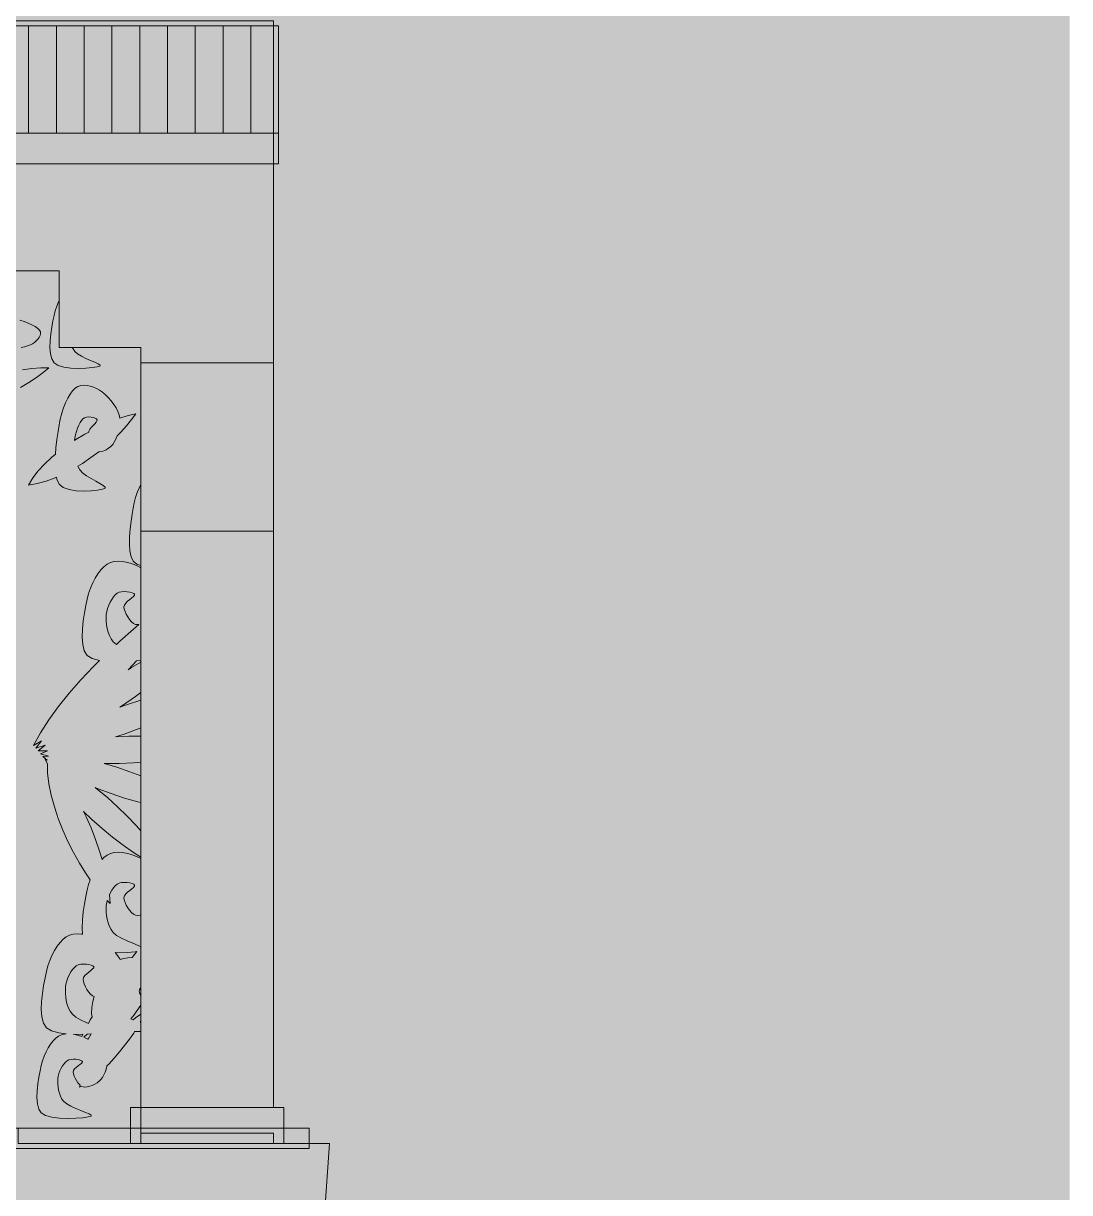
# Model space of a CAD drawing. Header units: millimetres. Extents: x -2412 to 16214, y -1176 to 12021.
# Drawn here: x 13084 to 16214, y 3486 to 6985 of the extents above; entities that cross this region are included whole.
import ezdxf

# ---------------------------------------------------------------- set-up
doc = ezdxf.new("R2010")
doc.units = ezdxf.units.MM
for name, color, linetype, lineweight, true_color in [('00_WHITE_BACKGROUND', 7, 'Continuous', 18, 0xffffff), ('01_STRUCTURE', 7, 'Continuous', 18, 0x000000), ('02_CORNICES', 7, 'Continuous', 18, 0x000000), ('05_STONE_JOINTS', 7, 'Continuous', 18, 0x000000), ('06_ORNAMENT', 7, 'Continuous', 18, 0x000000)]:
    doc.layers.add(name, color=color, linetype=linetype, lineweight=lineweight, true_color=true_color)

msp = doc.modelspace()

# ---------------------------------------------------------------- linework, layer by layer
at = {"layer": '00_WHITE_BACKGROUND', "lineweight": 18, "true_color": 0xffffff}
msp.add_solid([(-2412.2137, -1175.5725), (16213.7405, -1175.5725), (-2412.2137, 12015.2672), (16213.7405, 12015.2672)], dxfattribs=at)
at = {"layer": '01_STRUCTURE', "color": 7, "lineweight": 18, "true_color": 0x000000}
for points in [[(13832.0611, 5465.6489), (13832.0611, 5969.4656), (13832.0611, 6564.8855)], [(13190.8397, 6244.2748), (10931.2977, 6244.2748), (10931.2977, 6155.6183), (10931.2977, 6015.2672), (10891.771, 6015.2672), (10687.0229, 6015.2672), (10687.0229, 5969.4656), (10687.0229, 5816.7939), (10687.0229, 5605.2519)], [(13832.0611, 5465.6489), (13435.1145, 5465.6489), (13435.1145, 5605.2519), (13435.1145, 5969.4656)], [(13832.0611, 5465.6489), (13832.0611, 3740.458), (13435.1145, 3740.458)], [(13832.0611, 3633.5878), (13832.0611, 3664.1221), (13435.1145, 3664.1221)]]:
    msp.add_lwpolyline(points, dxfattribs=at)
at = {"layer": '02_CORNICES', "color": 7, "lineweight": 18, "true_color": 0x000000}
for points in [[(13016.5038, 6977.0992), (13099.5878, 6977.0992)], [(13099.5878, 6977.0992), (13182.6718, 6977.0992)], [(13099.5878, 6977.0992), (13099.5878, 6656.4885)], [(13182.6718, 6977.0992), (13265.7557, 6977.0992)], [(13182.6718, 6977.0992), (13182.6718, 6656.4885)], [(13265.7557, 6977.0992), (13348.8397, 6977.0992)], [(13265.7557, 6977.0992), (13265.7557, 6656.4885)], [(13348.8397, 6977.0992), (13431.9237, 6977.0992)], [(13348.8397, 6977.0992), (13348.8397, 6656.4885)], [(13431.9237, 6977.0992), (13515.0076, 6977.0992)], [(13431.9237, 6977.0992), (13431.9237, 6656.4885)], [(13515.0076, 6977.0992), (13598.0763, 6977.0992)], [(13515.0076, 6977.0992), (13515.0076, 6656.4885)], [(13598.0763, 6977.0992), (13681.1603, 6977.0992)], [(13598.0763, 6977.0992), (13598.0763, 6656.4885)], [(13681.1603, 6977.0992), (13764.2443, 6977.0992)], [(13681.1603, 6977.0992), (13681.1603, 6656.4885)], [(13764.2443, 6977.0992), (13832.0611, 6977.0992), (13847.3282, 6977.0992), (13847.3282, 6656.4885)], [(13764.2443, 6977.0992), (13764.2443, 6656.4885)], [(13099.5878, 6656.4885), (13016.5038, 6656.4885)], [(13182.6718, 6656.4885), (13099.5878, 6656.4885)], [(13265.7557, 6656.4885), (13182.6718, 6656.4885)], [(13348.8397, 6656.4885), (13265.7557, 6656.4885)], [(13431.9237, 6656.4885), (13348.8397, 6656.4885)], [(13515.0076, 6656.4885), (13431.9237, 6656.4885)], [(13598.0763, 6656.4885), (13515.0076, 6656.4885)], [(13681.1603, 6656.4885), (13598.0763, 6656.4885)], [(13764.2443, 6656.4885), (13681.1603, 6656.4885)], [(13847.3282, 6656.4885), (13832.0611, 6656.4885), (13764.2443, 6656.4885)], [(13847.3282, 6656.4885), (13847.3282, 6564.8855), (13832.0611, 6564.8855)], [(13435.1145, 3740.458), (13404.5802, 3740.458), (13404.5802, 3679.3893)], [(13862.5954, 3679.3893), (13862.5954, 3740.458), (13832.0611, 3740.458)], [(13404.5802, 3679.3893), (13068.7023, 3679.3893), (11053.4351, 3679.3893), (10717.5573, 3679.3893)], [(13862.5954, 3679.3893), (13435.1145, 3679.3893), (13404.5802, 3679.3893)], [(13404.5802, 3679.3893), (13404.5802, 3633.5878)], [(13938.9313, 3633.5878), (13938.9313, 3679.3893), (13862.5954, 3679.3893)], [(13862.5954, 3633.5878), (13862.5954, 3679.3893)], [(10335.8779, 3618.3206), (10519.084, 3618.3206), (13938.9313, 3618.3206), (13938.9313, 3633.5878)], [(13862.5954, 3633.5878), (13832.0611, 3633.5878), (13435.1145, 3633.5878)], [(13938.9313, 3633.5878), (13862.5954, 3633.5878)], [(13961.8321, 3389.313), (13984.7328, 3419.8473), (14000, 3633.5878), (13938.9313, 3633.5878)]]:
    msp.add_lwpolyline(points, dxfattribs=at)
at = {"layer": '05_STONE_JOINTS', "color": 7, "lineweight": 18, "true_color": 0x000000}
msp.add_lwpolyline([(13832.0611, 6992.3664), (13832.0611, 6977.0992), (13832.0611, 6656.4885), (13832.0611, 6564.8855), (10290.0763, 6564.8855), (10290.0763, 6656.4885), (10290.0763, 6977.0992), (10290.0763, 6992.3664)], close=True, dxfattribs=at)
msp.add_lwpolyline([(13832.0611, 5969.4656), (13435.1145, 5969.4656), (13435.1145, 6015.2672), (13230.3664, 6015.2672), (13190.8397, 6015.2672), (13190.8397, 6155.6183), (13190.8397, 6244.2748)], dxfattribs=at)
at = {"layer": '06_ORNAMENT', "color": 7, "lineweight": 18, "true_color": 0x000000}
for points in [[(13190.8397, 6155.6183), (13188.8244, 6151.5267), (13183.5267, 6138.4733), (13179.0687, 6124.7328), (13175.5725, 6110.5344), (13172.3511, 6094.4885), (13169.0076, 6075.8015), (13166.0458, 6055.542), (13164.0153, 6034.8092), (13163.4198, 6014.687), (13164.7939, 5996.2595), (13168.6718, 5980.626), (13175.5725, 5968.855), (13187.6183, 5960.9466), (13205.2366, 5955.8779), (13226.3817, 5953.1603), (13248.9771, 5952.3664), (13270.9771, 5953.0076), (13290.3511, 5954.6565), (13305.0382, 5956.8244), (13312.9771, 5959.084), (13313.3588, 5961.8473), (13307.771, 5965.7252), (13297.8015, 5970.5649), (13285.0382, 5976.1832), (13271.0687, 5982.4122), (13257.4962, 5989.084), (13245.8931, 5996.0153), (13237.8626, 6003.0534), (13232.7023, 6010.5344), (13230.3664, 6015.2672)], [(13077.542, 6014.7939), (13087.4198, 6016.9771), (13096.6718, 6019.6183), (13104.8397, 6022.6412), (13111.4504, 6025.9542), (13117.1145, 6029.8168), (13122.5344, 6034.4275), (13127.4046, 6039.6031), (13131.4046, 6045.1298), (13134.1985, 6050.8397), (13135.4809, 6056.5496), (13134.916, 6062.0611), (13132.2137, 6067.1756), (13126.9466, 6072.1985), (13119.2366, 6077.4504), (13109.5878, 6082.7328), (13098.4733, 6087.8779), (13086.3817, 6092.7328), (13073.8168, 6097.1298)], [(13075.5725, 5895.5878), (13100.6718, 5910.1832), (13123.4046, 5924.9771), (13143.4198, 5939.7405), (13160.3053, 5954.1985), (13135.8473, 5953.7863), (13109.2519, 5951.7557), (13080.916, 5948.1679)], [(13435.1145, 5605.2519), (13429.8473, 5594.4275), (13424.3511, 5580.7786), (13419.5115, 5566.0916), (13415.4198, 5550.626), (13412.2137, 5534.6565), (13409.2672, 5516.6107), (13406.1985, 5495.5878), (13403.4809, 5472.7939), (13401.6183, 5449.4656), (13401.0687, 5426.8244), (13402.3359, 5406.0916), (13405.8931, 5388.5038), (13412.2137, 5375.2672), (13423.2672, 5366.3817), (13435.1145, 5362.1832)], [(13435.1145, 5362.1832), (13435.1145, 5465.6489)], [(13435.1145, 5355.8168), (13425.9542, 5360.6107), (13415.1603, 5365.145), (13403.5878, 5369.1298), (13391.542, 5372.3053), (13379.2977, 5374.3817), (13367.1603, 5375.1145), (13355.4198, 5374.2137), (13344.3969, 5371.4046), (13334.3511, 5366.4122), (13324.9618, 5359.0687), (13315.8168, 5349.5573), (13307.0534, 5338.1221), (13298.855, 5325.0687), (13291.374, 5310.6565), (13284.7634, 5295.1603), (13279.1908, 5278.8397), (13274.8092, 5261.9847), (13270.7786, 5242.9313), (13266.5954, 5220.7328), (13262.9008, 5196.687), (13260.3511, 5172.0611), (13259.6183, 5148.1679), (13261.3435, 5126.2901), (13266.1832, 5107.7099), (13274.8092, 5093.7405), (13289.8779, 5084.3511), (13311.8626, 5078.3359), (13293.3282, 5059.9237), (13255.9237, 5020.2748), (13220.7634, 4980.2443), (13188.458, 4940.229), (13159.5878, 4900.6412), (13134.7481, 4861.9084), (13114.5038, 4824.4275), (13138.2901, 4837.8321), (13121.374, 4816.0305), (13149.1603, 4824.7786), (13128.2443, 4807.6336), (13155.8321, 4808.4733), (13135.1145, 4799.2366), (13159.0687, 4791.7863), (13141.9847, 4790.8397), (13155.2214, 4780.1527), (13148.855, 4782.4427), (13155.8473, 4768.8702), (13156.458, 4742.3817), (13160.3969, 4709.2824), (13167.2519, 4675.1756), (13176.7023, 4640.4733), (13188.4122, 4605.5878), (13202.0763, 4570.916), (13217.374, 4536.8855), (13233.9847, 4503.9084), (13251.6031, 4472.3817), (13269.8931, 4442.7328), (13283.8473, 4422.2748), (13279.1908, 4408.6107), (13274.8092, 4391.7557), (13270.7786, 4372.7023), (13266.5954, 4350.5038), (13262.9008, 4326.458), (13260.3511, 4301.8321), (13259.6183, 4277.9389), (13261.084, 4259.2214), (13257.1603, 4259.8779), (13245.0229, 4260.6107), (13233.2824, 4259.7099), (13222.2595, 4256.9008), (13212.2137, 4251.9084), (13202.8244, 4244.5649), (13193.6794, 4235.0534), (13184.916, 4223.6183), (13176.7176, 4210.5649), (13169.2366, 4196.1527), (13162.626, 4180.6565), (13157.0534, 4164.3359), (13152.6718, 4147.4809), (13148.6412, 4128.4275), (13144.458, 4106.229), (13140.7634, 4082.1832), (13138.2137, 4057.5573), (13137.4809, 4033.6641), (13139.2061, 4011.7863), (13144.0458, 3993.2061), (13152.6718, 3979.2366), (13167.7405, 3969.8473), (13189.7557, 3963.8321), (13212, 3961.1145), (13207.2672, 3960.7634), (13197.7099, 3958.3969), (13189.0076, 3954.1985), (13180.8702, 3948.0153), (13172.9466, 3940), (13165.3588, 3930.3817), (13158.2443, 3919.3893), (13151.7557, 3907.2519), (13146.0305, 3894.1985), (13141.1908, 3880.458), (13137.4046, 3866.2595), (13133.9237, 3850.2137), (13130.2901, 3831.5267), (13127.084, 3811.2672), (13124.8702, 3790.5344), (13124.229, 3770.4122), (13125.7252, 3751.9847), (13129.9237, 3736.3511), (13137.4046, 3724.5802), (13150.458, 3716.6718), (13169.542, 3711.6031), (13192.4427, 3708.8855), (13216.916, 3708.0916), (13240.7634, 3708.7328), (13261.7405, 3710.3817), (13277.6489, 3712.5496), (13286.2595, 3714.8092), (13286.6718, 3717.5725), (13280.6107, 3721.4504), (13269.8168, 3726.2901), (13256, 3731.9084), (13240.8702, 3738.1374), (13226.1527, 3744.8092), (13213.5878, 3751.7405), (13204.8855, 3758.7786), (13199.2977, 3766.2595), (13194.8855, 3774.5038), (13191.5267, 3783.2824), (13189.1298, 3792.3664), (13187.5878, 3801.5267), (13186.7939, 3810.5344), (13186.6412, 3819.1603), (13187.0229, 3827.1756), (13188.1832, 3834.9771), (13190.3359, 3842.9618), (13193.313, 3850.8702), (13196.9466, 3858.4733), (13201.0687, 3865.5267), (13205.542, 3871.771), (13210.1679, 3876.9924), (13214.8092, 3880.916), (13220.1679, 3883.4962), (13226.687, 3884.9466), (13233.8473, 3885.4046), (13241.1145, 3885.0382), (13247.9389, 3884), (13253.7863, 3882.458), (13258.1374, 3880.5649), (13260.458, 3878.4733), (13260.1069, 3875.9847), (13257.3282, 3872.8855), (13252.8855, 3869.2519), (13247.5573, 3865.1908), (13242.1069, 3860.8092), (13237.2977, 3856.1985), (13233.8931, 3851.4656), (13232.6718, 3846.7176), (13233.4809, 3841.3588), (13235.5115, 3835.0382), (13238.5802, 3828.229), (13242.4733, 3821.374), (13247.0076, 3814.9466), (13251.9695, 3809.3893), (13254.2137, 3807.5725), (13251.9084, 3801.5267), (13257.7405, 3804.916), (13262.4427, 3802.7481), (13268.2595, 3802.0458), (13275.0534, 3802.5802), (13282.458, 3804.229), (13290.1069, 3806.8702), (13297.6489, 3810.3664), (13304.7328, 3814.5954), (13310.9771, 3819.4351), (13316.0305, 3824.7328), (13320.3664, 3830.916), (13324.5191, 3838.3053), (13328.229, 3846.5649), (13331.2824, 3855.4198), (13333.4198, 3864.5649), (13333.4809, 3865.0687), (13339.2519, 3870.7634), (13355.8626, 3888.6412), (13371.7863, 3907.1603), (13386.8855, 3926.0458), (13400.9618, 3945.0076), (13413.8779, 3963.7405), (13416.5802, 3968), (13435.1145, 3968.3359)], [(13435.1145, 5355.8168), (13435.1145, 5362.1832)], [(13435.1145, 5079.2519), (13435.1145, 5091.1145), (13435.1145, 5092.3053), (13435.1145, 5186.7023), (13435.1145, 5190.6565), (13435.1145, 5355.8168)], [(13435.1145, 5073.4504), (13407.6031, 5057.2519), (13397.1908, 5050.6718), (13397.9847, 5051.4809), (13422.3206, 5077.4504), (13435.1145, 5079.2519)], [(13435.1145, 5073.4504), (13435.1145, 5079.2519)], [(13435.1145, 4982.4275), (13435.1145, 5073.4504)], [(13435.1145, 4959.6031), (13392.2748, 4945.8931), (13372.1374, 4938.6718), (13377.0229, 4941.7863), (13419.4656, 4970.916), (13435.1145, 4982.4275)], [(13435.1145, 4959.6031), (13435.1145, 4982.4275)], [(13435.1145, 4876.7786), (13435.1145, 4959.6031)], [(13435.1145, 4851.9542), (13399.7099, 4851.7863), (13360.0153, 4850.0611), (13385.4504, 4858.3359), (13429.8321, 4874.626), (13435.1145, 4876.7786)], [(13435.1145, 4851.9542), (13435.1145, 4876.7786)], [(13435.1145, 4774.5038), (13435.1145, 4851.9542)], [(13435.1145, 4732.9924), (13402.3206, 4745.6183), (13363.1756, 4758.916), (13325.4046, 4769.9847), (13328.1374, 4769.8931), (13370.7786, 4770.3359), (13413.4198, 4772.5344), (13435.1145, 4774.5038)], [(13435.1145, 4732.9924), (13435.1145, 4774.5038)], [(13435.1145, 4653.145), (13435.1145, 4732.9924)], [(13435.1145, 4568.7023), (13422.1527, 4583.542), (13394.7481, 4612.626), (13365.8779, 4640.9924), (13335.8626, 4668.2137), (13305.0229, 4693.8168), (13298.855, 4698.4427), (13307.4198, 4694.7481), (13346.458, 4679.9847), (13386.1527, 4666.855), (13425.9237, 4655.4198), (13435.1145, 4653.145)], [(13435.1145, 4568.7023), (13435.1145, 4653.145)], [(13435.1145, 4485.5878), (13425.9542, 4490.3817), (13415.1603, 4494.916), (13403.5878, 4498.9008), (13391.542, 4502.0763), (13379.2977, 4504.1527), (13367.1603, 4504.8855), (13355.4198, 4503.9847), (13344.3969, 4501.1756), (13334.3511, 4496.1832), (13324.9618, 4488.8397), (13319.2519, 4482.9008), (13311.7863, 4508.3206), (13300.0916, 4542.8244), (13286.7939, 4577.2061), (13271.9847, 4610.9924), (13264.1832, 4626.6718), (13289.0229, 4602.5344), (13319.6031, 4575.2824), (13350.9313, 4549.542), (13382.5038, 4525.6031), (13413.8321, 4503.7405), (13435.1145, 4490.1679)], [(13435.1145, 4490.1679), (13435.1145, 4568.7023)], [(13435.1145, 4485.5878), (13435.1145, 4490.1679)], [(13435.1145, 4316.4733), (13435.1145, 4485.5878)], [(13435.1145, 4222.9313), (13434.6107, 4222.3053), (13427.5878, 4225.542), (13411.6489, 4232.2137), (13394.1832, 4239.6183), (13377.2214, 4247.5267), (13362.7176, 4255.771), (13352.6718, 4264.1221), (13346.229, 4273.0076), (13341.1298, 4282.7939), (13337.2672, 4293.2214), (13334.4885, 4304), (13332.7176, 4314.8855), (13331.7863, 4325.5878), (13331.6183, 4335.8321), (13332.0611, 4345.3435), (13333.4046, 4354.6107), (13334.8092, 4359.9389), (13343.5115, 4351.145), (13341.145, 4377.4046), (13343.5115, 4382.5038), (13348.2748, 4390.8855), (13353.4198, 4398.3053), (13358.7634, 4404.4885), (13364.1221, 4409.1603), (13370.3053, 4412.229), (13377.8321, 4413.9389), (13386.0916, 4414.4885), (13394.4733, 4414.0611), (13402.3359, 4412.8244), (13409.0992, 4410.9924), (13414.1221, 4408.7481), (13416.7939, 4406.2595), (13416.3817, 4403.313), (13413.1756, 4399.6183), (13408.0611, 4395.2977), (13401.9084, 4390.4885), (13395.6183, 4385.2824), (13390.0611, 4379.8168), (13386.1374, 4374.1985), (13384.7328, 4368.5496), (13385.6641, 4362.1832), (13388, 4354.687), (13391.542, 4346.5954), (13396.0458, 4338.458), (13401.2672, 4330.8244), (13407.0076, 4324.229), (13413.0229, 4319.2214), (13419.084, 4316.3359), (13425.8015, 4315.4962), (13433.6336, 4316.1374), (13435.1145, 4316.4733)], [(13435.1145, 4222.9313), (13435.1145, 4316.4733)], [(13435.1145, 4099.8473), (13435.1145, 4122.8855), (13435.1145, 4152.4885), (13435.1145, 4164), (13435.1145, 4187.8321), (13435.1145, 4209.0229), (13435.1145, 4222.0763), (13435.1145, 4222.9313)], [(13435.1145, 4096.6718), (13431.5267, 4093.313), (13429.9237, 4089.1603), (13430.9771, 4084.4733), (13433.6336, 4078.9466), (13435.1145, 4076.7328)], [(13435.1145, 4098.2901), (13431.0992, 4094.2748), (13435.1145, 4099.8473)], [(13435.1145, 4098.2901), (13435.1145, 4099.8473)], [(13435.1145, 4096.6718), (13435.1145, 4098.2901)], [(13435.1145, 4076.7328), (13435.1145, 4096.6718)], [(13435.1145, 4047.0687), (13435.1145, 4076.7328)], [(13435.1145, 4020.3969), (13419.542, 4008.9466), (13412.4885, 4003.2824), (13405.542, 4005.8473), (13414.9771, 4018.4427), (13432.5802, 4043.2672), (13435.1145, 4047.0687)], [(13435.1145, 4020.3969), (13435.1145, 4047.0687)], [(13435.1145, 3995.8321), (13433.6947, 3996.2595), (13435.1145, 3998.7176)], [(13435.1145, 3998.7176), (13435.1145, 4020.3969)], [(13435.1145, 3995.8321), (13435.1145, 3998.7176)], [(13435.1145, 3968.3359), (13435.1145, 3995.8321)], [(13068.7023, 3679.3893), (13068.7023, 3633.5878), (13404.5802, 3633.5878), (13435.1145, 3633.5878), (13435.1145, 3664.1221), (13435.1145, 3679.3893), (13435.1145, 3740.458), (13435.1145, 3968.3359)]]:
    msp.add_lwpolyline(points, dxfattribs=at)
for points in [[(13099.2366, 5603.0534), (13125.4351, 5607.6489), (13152.2748, 5615.1908), (13179.4962, 5625.3435), (13182.7481, 5626.8244), (13183.9389, 5620.8092), (13190.8397, 5606.1069), (13202.8855, 5596.229), (13220.5038, 5589.8779), (13241.6489, 5586.5038), (13264.2443, 5585.4962), (13286.2443, 5586.3053), (13305.6183, 5588.3511), (13320.3053, 5591.084), (13328.2443, 5593.8931), (13328.626, 5597.3435), (13323.0382, 5602.1985), (13313.0687, 5608.2443), (13300.3053, 5615.2672), (13286.3359, 5623.0534), (13272.7634, 5631.3893), (13261.1603, 5640.0611), (13253.1298, 5648.855), (13247.9695, 5658.1985), (13247.1756, 5660.229), (13260.4275, 5668.2137), (13286.1985, 5685.5725), (13309.9084, 5703.2214), (13311.6336, 5702.9313), (13317.8931, 5703.6031), (13324.7328, 5705.6641), (13331.8015, 5708.9618), (13338.7634, 5713.3435), (13345.2977, 5718.626), (13351.0534, 5724.6718), (13355.7252, 5731.2977), (13359.7252, 5739.0382), (13363.5573, 5748.2595), (13364.3969, 5750.7939), (13375.4809, 5761.7252), (13392.916, 5780.8092), (13407.7863, 5799.2824), (13419.8473, 5816.7939), (13397.1756, 5811.1603), (13372.9008, 5803.5267), (13372.3053, 5803.2977), (13372.2901, 5803.4962), (13370.3817, 5813.7405), (13366.6565, 5823.8015), (13361.2214, 5834.2748), (13354.4122, 5844.8397), (13346.5649, 5855.145), (13338.0305, 5864.8702), (13329.1603, 5873.6336), (13320.2901, 5881.145), (13311.7557, 5887.0229), (13303.1145, 5891.7863), (13293.8626, 5895.9847), (13284.2137, 5899.3282), (13274.4275, 5901.5267), (13264.7176, 5902.2901), (13255.3282, 5901.3282), (13246.5038, 5898.3817), (13238.4733, 5893.1298), (13230.9618, 5885.4046), (13223.6489, 5875.374), (13216.6412, 5863.3588), (13210.0763, 5849.6183), (13204.0916, 5834.4427), (13198.7939, 5818.1221), (13194.3359, 5800.9466), (13190.8397, 5783.2061), (13187.6183, 5763.1603), (13184.2748, 5739.7863), (13181.313, 5714.4733), (13179.8321, 5695.6031), (13168.1679, 5685.9847), (13147.084, 5666.1832), (13128.3206, 5645.6641), (13112.2443, 5624.5802)], [(13236.9313, 5736.9924), (13237.7252, 5744.1069), (13239.7099, 5754.0763), (13242.4427, 5763.9695), (13245.8015, 5773.4656), (13249.6183, 5782.2901), (13253.7252, 5790.1069), (13258, 5796.6107), (13262.2901, 5801.5267), (13267.2366, 5804.7634), (13273.2519, 5806.5649), (13279.8626, 5807.1298), (13286.5649, 5806.6718), (13292.8702, 5805.3893), (13298.2748, 5803.4656), (13302.2901, 5801.084), (13304.4275, 5798.4733), (13304.1069, 5795.374), (13301.542, 5791.4809), (13297.4351, 5786.9466), (13292.5191, 5781.8626), (13287.4809, 5776.3969), (13283.0382, 5770.6412), (13279.9084, 5764.7176), (13279.3588, 5761.8168), (13267.6947, 5755.5725), (13241.313, 5739.8779)], [(13331.6183, 5206.0611), (13332.0611, 5215.5725), (13333.4046, 5224.8397), (13335.8931, 5234.3206), (13339.313, 5243.7099), (13343.5115, 5252.7328), (13348.2748, 5261.1145), (13353.4198, 5268.5344), (13358.7634, 5274.7176), (13364.1221, 5279.3893), (13370.3053, 5282.458), (13377.8321, 5284.1679), (13386.0916, 5284.7176), (13394.4733, 5284.2901), (13402.3359, 5283.0534), (13409.0992, 5281.2214), (13414.1221, 5278.9771), (13416.7939, 5276.4885), (13416.3817, 5273.542), (13413.1756, 5269.8473), (13408.0611, 5265.5267), (13401.9084, 5260.7176), (13395.6183, 5255.5115), (13390.0611, 5250.0458), (13386.1374, 5244.4275), (13384.7328, 5238.7786), (13385.6641, 5232.4122), (13388, 5224.916), (13391.542, 5216.8244), (13396.0458, 5208.687), (13401.2672, 5201.0534), (13407.0076, 5194.458), (13413.0229, 5189.4504), (13419.084, 5186.5649), (13425.8015, 5185.7252), (13429.5725, 5186.0305), (13413.1756, 5172.3206), (13372.5496, 5136.3511), (13362.0611, 5126.5344), (13352.6718, 5134.3511), (13346.229, 5143.2366), (13341.1298, 5153.0229), (13337.2672, 5163.4504), (13334.4885, 5174.229), (13332.7176, 5185.1145), (13331.7863, 5195.8168)], [(13358.7023, 4204.1985), (13366.5496, 4203.9237), (13394.0611, 4204.7023), (13418.2748, 4206.6565), (13423.0076, 4207.313), (13409.4198, 4189.5878), (13396.7176, 4188.9466), (13384.1985, 4186.8855), (13373.6947, 4183.4809), (13372.4427, 4186.0458), (13365.6489, 4196)], [(13209.4809, 4091.5573), (13209.9237, 4101.0687), (13211.2672, 4110.3359), (13213.7557, 4119.8168), (13217.1756, 4129.2061), (13221.374, 4138.229), (13226.1374, 4146.6107), (13231.2824, 4154.0305), (13236.626, 4160.2137), (13241.9847, 4164.8855), (13248.1679, 4167.9542), (13255.6947, 4169.6641), (13263.9542, 4170.2137), (13272.3359, 4169.7863), (13280.1985, 4168.5496), (13286.9618, 4166.7176), (13291.9847, 4164.4733), (13294.6565, 4161.9847), (13294.2443, 4159.0382), (13291.0382, 4155.3435), (13285.9237, 4151.0229), (13279.771, 4146.2137), (13273.4809, 4141.0076), (13267.9237, 4135.542), (13264, 4129.9237), (13262.5954, 4124.2748), (13263.5267, 4117.9084), (13265.8626, 4110.4122), (13269.4046, 4102.3206), (13273.9084, 4094.1832), (13279.1298, 4086.5496), (13284.8702, 4079.9542), (13290.8855, 4074.9466), (13295.313, 4072.8397), (13291.8473, 4058.1374), (13288.9618, 4040), (13288.1221, 4022.3969), (13289.4046, 4011.8321), (13284.0763, 4002.7786), (13278.6107, 3992.5496), (13272.0458, 3995.3435), (13255.084, 4003.2519), (13240.5802, 4011.4962), (13230.5344, 4019.8473), (13224.0916, 4028.7328), (13218.9924, 4038.5191), (13215.1298, 4048.9466), (13212.3511, 4059.7252), (13210.5802, 4070.6107), (13209.6489, 4081.313)], [(13233.313, 3960.0305), (13244.4122, 3959.6489), (13261.9084, 3960.1527), (13258.6565, 3953.2519), (13249.0076, 3956.4885), (13238.5649, 3959.1603)], [(13264.5496, 3950.8855), (13274.8702, 3960.6718), (13286.687, 3961.6183), (13278.5191, 3947.6641), (13277.0687, 3944.9008), (13268.3969, 3949.313)]]:
    msp.add_lwpolyline(points, close=True, dxfattribs=at)

doc.saveas('drawing.dxf')
